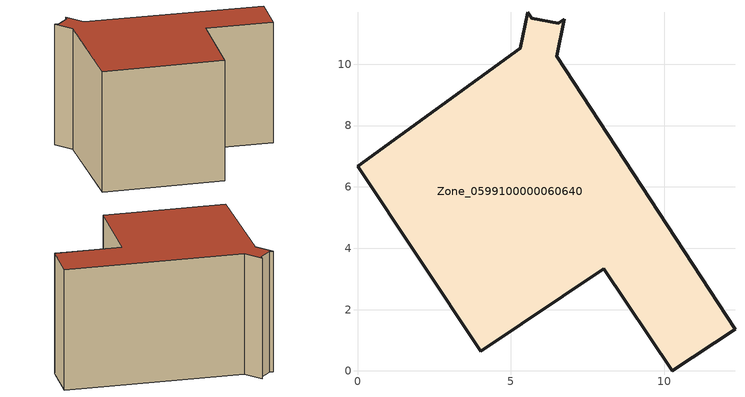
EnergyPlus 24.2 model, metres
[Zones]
Zone_0599100000060640
 floor ground (C_G): 5.55,11.7 5.68,11.5 6.54,11.33 6.74,11.46 6.5,10.26 12.3,1.36 10.26,0 8.03,3.33 4.01,0.65 0,6.68 5.3,10.51 z0
 wall outside (C_F): 5.3,10.51 0,6.68 4.01,0.65 8.03,3.33 10.26,0 12.3,1.36 6.5,10.26 6.74,11.46 6.54,11.33 5.68,11.5 5.55,11.7 5.3,10.51 z0:7.56
 roof outside (C_R): 5.68,11.5 5.55,11.7 5.3,10.51 0,6.68 4.01,0.65 8.03,3.33 10.26,0 12.3,1.36 6.5,10.26 6.74,11.46 6.54,11.33 z7.56
[BUILDING]
Pand.0599100000060640: North Axis=0; Terrain=City; Loads Convergence Tolerance Value=0.04; Temperature Convergence Tolerance Value=0.4; Solar Distribution=FullExterior; Maximum Number of Warmup Days=25; Minimum Number of Warmup Days=1
[Site:Location]
Rotterdam.The.Hague.AP_ZH_NLD Design_Conditions: Latitude=51.96; Longitude=4.45; Time Zone=1; Elevation=-4.5
[SITE:GROUNDTEMPERATURE:BUILDINGSURFACE]
18, 18, 18, 18, 18, 18, 18, 18, 18, 18, 18, 18
[MATERIAL] Thermal Absorptance=0.9; Solar Absorptance=0.7; Visible Absorptance=0.7
Name | Roughness | Thickness | Conductivity | Density | Specific Heat
G.TC.1975-1991 | MediumSmooth | 0.15 | 0.288461 | 540 | 1210
F.TC.1975-1991 | Rough | 0.3 | 0.230769 | 1920 | 840
R.TC.1975-1991 | MediumRough | 0.2 | 0.153846 | 1500 | 1000
[CONSTRUCTION]
C_G: G.TC.1975-1991
C_F: F.TC.1975-1991
C_R: R.TC.1975-1991
[ZONE]
Zone_0599100000060640: Type=1; Multiplier=1; Ceiling Height=Autocalculate; Volume=Autocalculate; Floor Area=autocalculate; Part of Total Floor Area=Yes
[ZONEINFILTRATION:DESIGNFLOWRATE]
Infil_Zone_0599100000060640: Zone or ZoneList or Space or SpaceList=Zone_0599100000060640; Schedule=AlwaysOn; Design Flow Rate Calculation Method=Flow/Area; Flow Rate per Floor Area=0.003; Constant Term Coefficient=1; Temperature Term Coefficient=0; Velocity Term Coefficient=0; Velocity Squared Term Coefficient=0
[HVACTEMPLATE:ZONE:IDEALLOADSAIRSYSTEM]
Zone_0599100000060640: Maximum Heating Supply Air Temperature=50; Minimum Cooling Supply Air Temperature=13; Maximum Heating Supply Air Humidity Ratio=0.0156; Minimum Cooling Supply Air Humidity Ratio=0.0077; Heating Limit=NoLimit; Cooling Limit=NoLimit; Dehumidification Control Type=ConstantSensibleHeatRatio; Cooling Sensible Heat Ratio=0.7; Dehumidification Setpoint=60; Humidification Control Type=None; Humidification Setpoint=30; Outdoor Air Method=None; Outdoor Air Flow Rate per Person=0.00944; Outdoor Air Flow Rate per Zone Floor Area=0; Outdoor Air Flow Rate per Zone=0; Demand Controlled Ventilation Type=None; Outdoor Air Economizer Type=NoEconomizer; Heat Recovery Type=None; Sensible Heat Recovery Effectiveness=0.7; Latent Heat Recovery Effectiveness=0.65
[ZONECONTROL:THERMOSTAT]
ThermostatControl_Zone_0599100000060640: Zone or ZoneList=Zone_0599100000060640; Control Type Schedule=DualSetpointControlType; Control 1=Thermostat_Zone_0599100000060640; Temperature Difference Between Cutout And Setpoint=0
[THERMOSTATSETPOINT:DUALSETPOINT]
Thermostat_Zone_0599100000060640: Heating Setpoint Temperature Schedule=HeatingSetpoint_Zone_0599100000060640; Cooling Setpoint Temperature Schedule=CoolingSetpoint_Zone_0599100000060640
[SCHEDULE:COMPACT]
HeatingSetpoint_Zone_0599100000060640: Through: 12/31, For: AllDays, Until: 24:00, 21
CoolingSetpoint_Zone_0599100000060640: Through: 12/31, For: AllDays, Until: 24:00, 24
DualSetpointControlType: Through: 12/31, For: AllDays, Until: 24:00, 4
AlwaysOn: Through: 12/31, For: AllDays, Until: 24:00, 1
